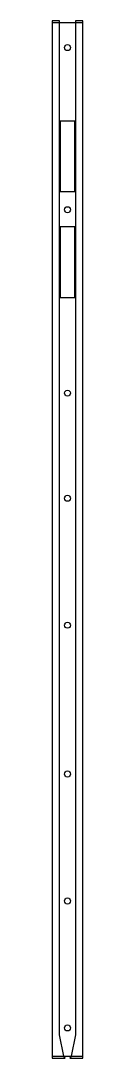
# Model space of a CAD drawing. Extents: x 0 to 43, y -3 to 1468.
import ezdxf

# ---------------------------------------------------------------- set-up
doc = ezdxf.new("R2010")
doc.units = 0
doc.layers.get('0').update_dxf_attribs({"linetype": 'CONTINUOUS'})

msp = doc.modelspace()

# ---------------------------------------------------------------- linework, layer by layer
for points in [[(10, 30), (10, 1468), (0, 1468), (0, -3), (10, -3), (18.2, -3), (16.5, 0)], [(0, 0), (43, 0), (43, 1465), (0, 1465)], [(26.5, 0), (24.6, -3), (33, -3), (43, -3), (43, 1468), (33, 1468), (33, 30)], [(11, 1225.8), (32, 1225.8), (32, 1325.8), (11, 1325.8)], [(11, 1075.8), (32, 1075.8), (32, 1175.8), (11, 1175.8)]]:
    msp.add_lwpolyline(points, close=True)
for centre in [(21.5, 1430), (21.5, 1200), (21.5, 940), (21.5, 791), (21.5, 611), (21.5, 400), (21.5, 220), (21.5, 40)]:
    msp.add_circle(centre, 4.3)

doc.saveas('drawing.dxf')
